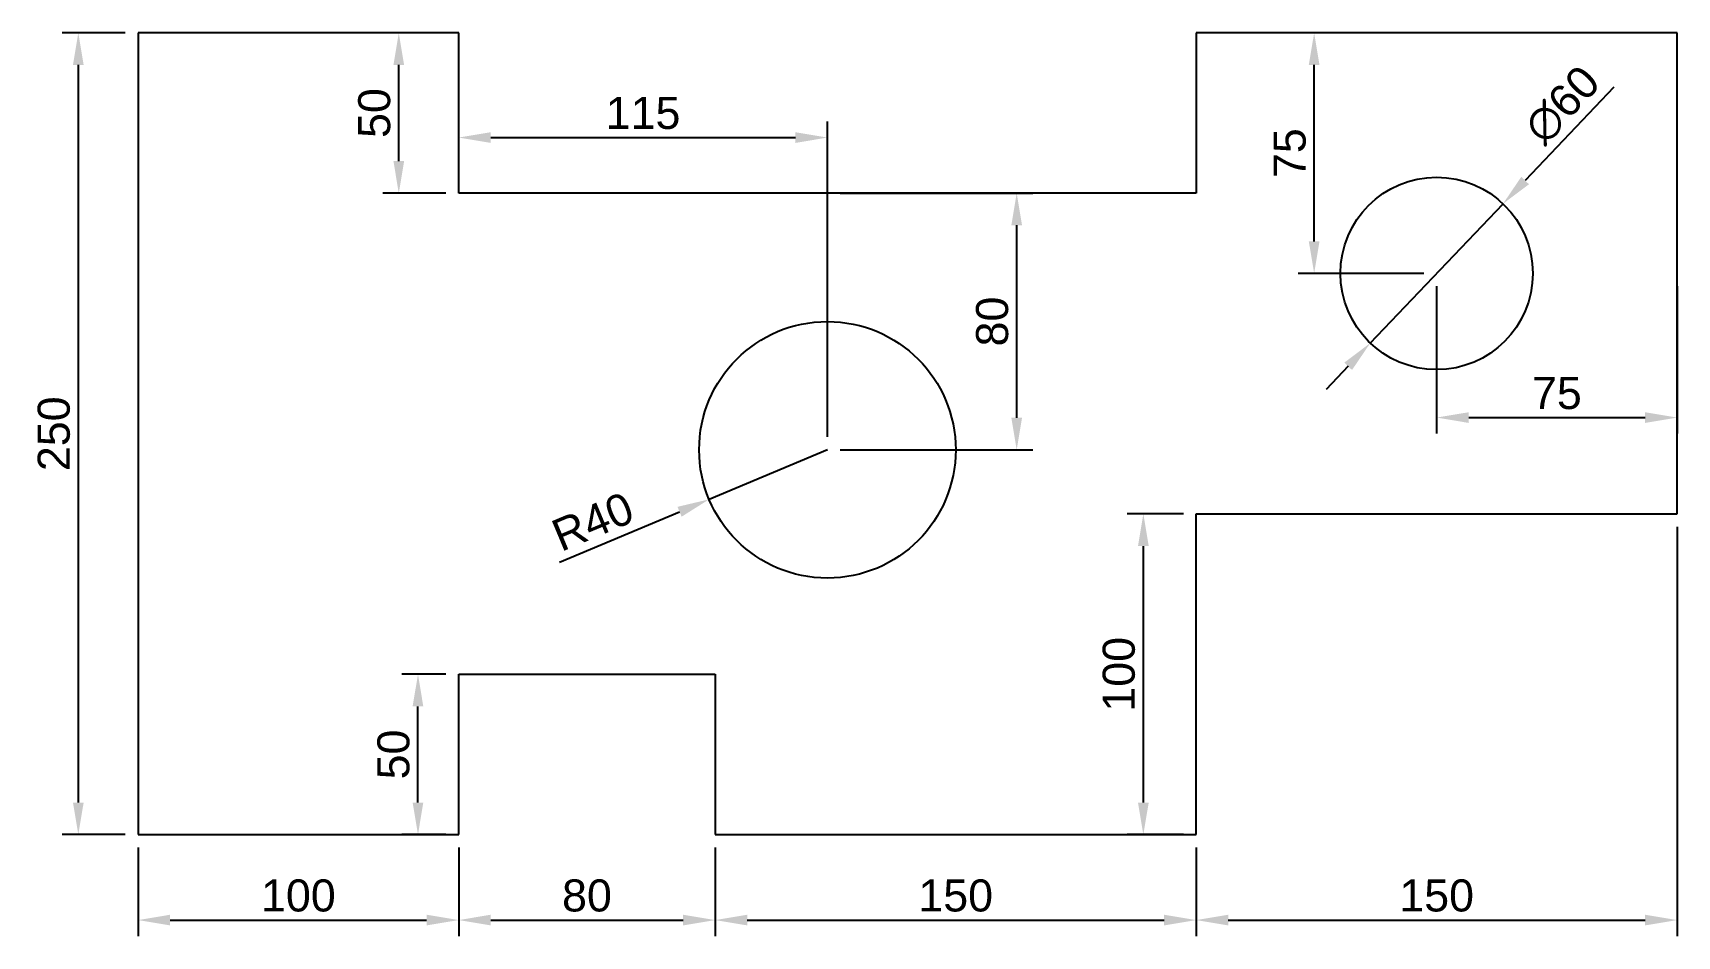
# Model space of a CAD drawing. Header units: millimetres. Extents: x 1842 to 2355, y 989 to 1271.
import ezdxf

# ---------------------------------------------------------------- set-up
doc = ezdxf.new("R2010")
doc.units = ezdxf.units.MM
doc.styles.get("Standard").update_dxf_attribs({"font": 'arial.ttf'})
doc.dimstyles.new('ISO-25', dxfattribs={"dimscale": 4, "dimtxt": 2.5, "dimasz": 2.5, "dimexe": 1.25, "dimexo": 1, "dimtad": 1, "dimtxsty": 'Standard', "dimcen": 2.5, "dimadec": 0, "dimazin": 0, "dimtfac": 1, "dimtmove": 0, "dimatfit": 3, "dimfxl": 1, "dimarcsym": 0})

# ---------------------------------------------------------------- blocks, each defined once
blk = doc.blocks.new('*D1')
at = {"color": 0, "lineweight": -2, "transparency": 16777216}
for p, q in [((1874.95, 1016.71), (1874.95, 989.07)), ((1974.95, 1016.71), (1974.95, 989.07)), ((1884.95, 994.07), (1964.95, 994.07))]:
    blk.add_line(p, q, dxfattribs=at)
at = {"color": 0, "transparency": 16777216}
for points in [[(1884.95, 995.74), (1884.95, 992.41), (1874.95, 994.07)], [(1964.95, 995.74), (1964.95, 992.41), (1974.95, 994.07)]]:
    blk.add_solid(points, dxfattribs=at)
at = {"layer": 'Defpoints', "color": 0, "transparency": 16777216}
for p in [(1874.95, 1020.71), (1974.95, 1020.71), (1974.95, 994.07)]:
    blk.add_point(p, dxfattribs=at)
at = {"color": 0, "transparency": 16777216, "insert": (1924.95, 1001.68), "char_height": 10, "attachment_point": 5}
blk.add_mtext('100', dxfattribs=at)
blk = doc.blocks.new('*D2')
at = {"color": 0, "lineweight": -2, "transparency": 16777216}
for p, q in [((1974.95, 1016.71), (1974.95, 989.07)), ((2054.95, 1016.71), (2054.95, 989.07)), ((1984.95, 994.07), (2044.95, 994.07))]:
    blk.add_line(p, q, dxfattribs=at)
at = {"color": 0, "transparency": 16777216}
for points in [[(1984.95, 995.74), (1984.95, 992.41), (1974.95, 994.07)], [(2044.95, 995.74), (2044.95, 992.41), (2054.95, 994.07)]]:
    blk.add_solid(points, dxfattribs=at)
at = {"layer": 'Defpoints', "color": 0, "transparency": 16777216}
for p in [(1974.95, 1020.71), (2054.95, 1020.71), (2054.95, 994.07)]:
    blk.add_point(p, dxfattribs=at)
at = {"color": 0, "transparency": 16777216, "insert": (2014.95, 1001.68), "char_height": 10, "attachment_point": 5}
blk.add_mtext('80', dxfattribs=at)
blk = doc.blocks.new('*D3')
at = {"color": 0, "lineweight": -2, "transparency": 16777216}
for p, q in [((2054.95, 1016.71), (2054.95, 989.07)), ((2204.95, 1016.71), (2204.95, 989.07)), ((2064.95, 994.07), (2194.95, 994.07))]:
    blk.add_line(p, q, dxfattribs=at)
at = {"color": 0, "transparency": 16777216}
for points in [[(2064.95, 995.74), (2064.95, 992.41), (2054.95, 994.07)], [(2194.95, 995.74), (2194.95, 992.41), (2204.95, 994.07)]]:
    blk.add_solid(points, dxfattribs=at)
at = {"layer": 'Defpoints', "color": 0, "transparency": 16777216}
for p in [(2054.95, 1020.71), (2204.95, 1020.71), (2204.95, 994.07)]:
    blk.add_point(p, dxfattribs=at)
at = {"color": 0, "transparency": 16777216, "insert": (2129.95, 1001.68), "char_height": 10, "attachment_point": 5}
blk.add_mtext('150', dxfattribs=at)
blk = doc.blocks.new('*D4')
at = {"color": 0, "lineweight": -2, "transparency": 16777216}
for p, q in [((2354.95, 1116.71), (2354.95, 989.07)), ((2204.95, 1016.71), (2204.95, 989.07)), ((2214.95, 994.07), (2344.95, 994.07))]:
    blk.add_line(p, q, dxfattribs=at)
at = {"color": 0, "transparency": 16777216}
for points in [[(2214.95, 995.74), (2214.95, 992.41), (2204.95, 994.07)], [(2344.95, 995.74), (2344.95, 992.41), (2354.95, 994.07)]]:
    blk.add_solid(points, dxfattribs=at)
at = {"layer": 'Defpoints', "color": 0, "transparency": 16777216}
for p in [(2354.95, 1120.71), (2204.95, 1020.71), (2354.95, 994.07)]:
    blk.add_point(p, dxfattribs=at)
at = {"color": 0, "transparency": 16777216, "insert": (2279.95, 1001.68), "char_height": 10, "attachment_point": 5}
blk.add_mtext('150', dxfattribs=at)
blk = doc.blocks.new('*D5')
at = {"color": 0, "lineweight": -2, "transparency": 16777216}
for p, q in [((1870.95, 1270.71), (1851.31, 1270.71)), ((1856.31, 1260.71), (1856.31, 1030.71)), ((1870.95, 1020.71), (1851.31, 1020.71))]:
    blk.add_line(p, q, dxfattribs=at)
at = {"color": 0, "transparency": 16777216}
for points in [[(1854.65, 1260.71), (1857.98, 1260.71), (1856.31, 1270.71)], [(1854.65, 1030.71), (1857.98, 1030.71), (1856.31, 1020.71)]]:
    blk.add_solid(points, dxfattribs=at)
at = {"layer": 'Defpoints', "color": 0, "transparency": 16777216}
for p in [(1874.95, 1270.71), (1856.31, 1020.71), (1874.95, 1020.71)]:
    blk.add_point(p, dxfattribs=at)
at = {"color": 0, "transparency": 16777216, "insert": (1848.71, 1145.71), "char_height": 10, "attachment_point": 5, "rotation": 90}
blk.add_mtext('250', dxfattribs=at)
blk = doc.blocks.new('*D6')
at = {"color": 0, "lineweight": -2, "transparency": 16777216}
for p, q in [((1970.95, 1070.71), (1957.25, 1070.71)), ((1962.25, 1030.71), (1962.25, 1060.71)), ((1970.95, 1020.71), (1957.25, 1020.71))]:
    blk.add_line(p, q, dxfattribs=at)
at = {"color": 0, "transparency": 16777216}
for points in [[(1960.58, 1060.71), (1963.91, 1060.71), (1962.25, 1070.71)], [(1960.58, 1030.71), (1963.91, 1030.71), (1962.25, 1020.71)]]:
    blk.add_solid(points, dxfattribs=at)
at = {"layer": 'Defpoints', "color": 0, "transparency": 16777216}
for p in [(1962.25, 1070.71), (1974.95, 1070.71), (1974.95, 1020.71)]:
    blk.add_point(p, dxfattribs=at)
at = {"color": 0, "transparency": 16777216, "insert": (1954.64, 1045.71), "char_height": 10, "attachment_point": 5, "rotation": 90}
blk.add_mtext('50', dxfattribs=at)
blk = doc.blocks.new('*D7')
at = {"color": 0, "lineweight": -2, "transparency": 16777216}
for p, q in [((2200.95, 1120.71), (2183.48, 1120.71)), ((2188.48, 1030.71), (2188.48, 1110.71)), ((2200.95, 1020.71), (2183.48, 1020.71))]:
    blk.add_line(p, q, dxfattribs=at)
at = {"color": 0, "transparency": 16777216}
for points in [[(2186.81, 1110.71), (2190.15, 1110.71), (2188.48, 1120.71)], [(2186.81, 1030.71), (2190.15, 1030.71), (2188.48, 1020.71)]]:
    blk.add_solid(points, dxfattribs=at)
at = {"layer": 'Defpoints', "color": 0, "transparency": 16777216}
for p in [(2188.48, 1120.71), (2204.95, 1120.71), (2204.95, 1020.71)]:
    blk.add_point(p, dxfattribs=at)
at = {"color": 0, "transparency": 16777216, "insert": (2180.87, 1070.71), "char_height": 10, "attachment_point": 5, "rotation": 90}
blk.add_mtext('100', dxfattribs=at)
blk = doc.blocks.new('*D9')
at = {"color": 0, "lineweight": -2, "transparency": 16777216}
for p, q in [((1974.95, 1224.71), (1974.95, 1243.07)), ((2089.95, 1144.71), (2089.95, 1243.07)), ((1984.95, 1238.07), (2079.95, 1238.07))]:
    blk.add_line(p, q, dxfattribs=at)
at = {"color": 0, "transparency": 16777216}
for points in [[(1984.95, 1239.74), (1984.95, 1236.4), (1974.95, 1238.07)], [(2079.95, 1239.74), (2079.95, 1236.4), (2089.95, 1238.07)]]:
    blk.add_solid(points, dxfattribs=at)
at = {"layer": 'Defpoints', "color": 0, "transparency": 16777216}
for p in [(2089.95, 1238.07), (1974.95, 1220.71), (2089.95, 1140.71)]:
    blk.add_point(p, dxfattribs=at)
at = {"color": 0, "transparency": 16777216, "insert": (2032.45, 1245.68), "char_height": 10, "attachment_point": 5}
blk.add_mtext('115', dxfattribs=at)
blk = doc.blocks.new('*D10')
at = {"color": 0, "lineweight": -2, "transparency": 16777216}
for p, q in [((2093.95, 1220.71), (2153.98, 1220.71)), ((2148.98, 1150.71), (2148.98, 1210.71)), ((2093.95, 1140.71), (2153.98, 1140.71))]:
    blk.add_line(p, q, dxfattribs=at)
at = {"color": 0, "transparency": 16777216}
for points in [[(2147.31, 1210.71), (2150.65, 1210.71), (2148.98, 1220.71)], [(2147.31, 1150.71), (2150.65, 1150.71), (2148.98, 1140.71)]]:
    blk.add_solid(points, dxfattribs=at)
at = {"layer": 'Defpoints', "color": 0, "transparency": 16777216}
for p in [(2089.95, 1220.71), (2148.98, 1220.71), (2089.95, 1140.71)]:
    blk.add_point(p, dxfattribs=at)
at = {"color": 0, "transparency": 16777216, "insert": (2141.37, 1180.71), "char_height": 10, "attachment_point": 5, "rotation": 90}
blk.add_mtext('80', dxfattribs=at)
blk = doc.blocks.new('*D11')
at = {"color": 0, "lineweight": -2, "transparency": 16777216}
for p, q in [((2089.95, 1140.71), (2053.05, 1125.26)), ((2006.39, 1105.71), (2043.83, 1121.39))]:
    blk.add_line(p, q, dxfattribs=at)
at = {"color": 0, "transparency": 16777216}
blk.add_solid([(2043.19, 1122.93), (2044.47, 1119.85), (2053.05, 1125.26)], dxfattribs=at)
at = {"layer": 'Defpoints', "color": 0, "transparency": 16777216}
for p in [(2089.95, 1140.71), (2053.05, 1125.26)]:
    blk.add_point(p, dxfattribs=at)
at = {"color": 0, "transparency": 16777216, "insert": (2016.76, 1118.3), "char_height": 10, "attachment_point": 5, "rotation": 22.725}
blk.add_mtext('R40', dxfattribs=at)
blk = doc.blocks.new('*D12')
at = {"color": 0, "lineweight": -2, "transparency": 16777216}
for p, q in [((2275.95, 1270.71), (2236.75, 1270.71)), ((2241.75, 1205.71), (2241.75, 1260.71)), ((2275.95, 1195.71), (2236.75, 1195.71))]:
    blk.add_line(p, q, dxfattribs=at)
at = {"color": 0, "transparency": 16777216}
for points in [[(2240.08, 1260.71), (2243.41, 1260.71), (2241.75, 1270.71)], [(2240.08, 1205.71), (2243.41, 1205.71), (2241.75, 1195.71)]]:
    blk.add_solid(points, dxfattribs=at)
at = {"layer": 'Defpoints', "color": 0, "transparency": 16777216}
for p in [(2241.75, 1270.71), (2279.95, 1270.71), (2279.95, 1195.71)]:
    blk.add_point(p, dxfattribs=at)
at = {"color": 0, "transparency": 16777216, "insert": (2234.16, 1233.21), "char_height": 10, "attachment_point": 5, "rotation": 90}
blk.add_mtext('75', dxfattribs=at)
blk = doc.blocks.new('*D13')
at = {"color": 0, "lineweight": -2, "transparency": 16777216}
for p, q in [((1970.95, 1270.71), (1951.26, 1270.71)), ((1956.26, 1230.71), (1956.26, 1260.71)), ((1970.95, 1220.71), (1951.26, 1220.71))]:
    blk.add_line(p, q, dxfattribs=at)
at = {"color": 0, "transparency": 16777216}
for points in [[(1954.6, 1260.71), (1957.93, 1260.71), (1956.26, 1270.71)], [(1954.6, 1230.71), (1957.93, 1230.71), (1956.26, 1220.71)]]:
    blk.add_solid(points, dxfattribs=at)
at = {"layer": 'Defpoints', "color": 0, "transparency": 16777216}
for p in [(1956.26, 1270.71), (1974.95, 1270.71), (1974.95, 1220.71)]:
    blk.add_point(p, dxfattribs=at)
at = {"color": 0, "transparency": 16777216, "insert": (1948.66, 1245.71), "char_height": 10, "attachment_point": 5, "rotation": 90}
blk.add_mtext('50', dxfattribs=at)
blk = doc.blocks.new('*D14')
at = {"color": 0, "lineweight": -2, "transparency": 16777216}
for p, q in [((2279.95, 1191.71), (2279.95, 1145.76)), ((2354.95, 1191.71), (2354.95, 1145.76)), ((2289.95, 1150.76), (2344.95, 1150.76))]:
    blk.add_line(p, q, dxfattribs=at)
at = {"color": 0, "transparency": 16777216}
for points in [[(2289.95, 1152.42), (2289.95, 1149.09), (2279.95, 1150.76)], [(2344.95, 1152.42), (2344.95, 1149.09), (2354.95, 1150.76)]]:
    blk.add_solid(points, dxfattribs=at)
at = {"layer": 'Defpoints', "color": 0, "transparency": 16777216}
for p in [(2279.95, 1195.71), (2354.95, 1195.71), (2354.95, 1150.76)]:
    blk.add_point(p, dxfattribs=at)
at = {"color": 0, "transparency": 16777216, "insert": (2317.45, 1158.34), "char_height": 10, "attachment_point": 5}
blk.add_mtext('75', dxfattribs=at)
blk = doc.blocks.new('*D15')
at = {"color": 0, "lineweight": -2, "transparency": 16777216}
for p, q in [((2335.26, 1253.74), (2307.54, 1224.66)), ((2259.25, 1173.99), (2300.65, 1217.42)), ((2252.35, 1166.75), (2245.45, 1159.51))]:
    blk.add_line(p, q, dxfattribs=at)
at = {"color": 0, "transparency": 16777216}
for points in [[(2306.34, 1225.81), (2308.75, 1223.51), (2300.65, 1217.42)], [(2251.15, 1167.9), (2253.56, 1165.6), (2259.25, 1173.99)]]:
    blk.add_solid(points, dxfattribs=at)
at = {"layer": 'Defpoints', "color": 0, "transparency": 16777216}
for p in [(2300.65, 1217.42), (2259.25, 1173.99)]:
    blk.add_point(p, dxfattribs=at)
at = {"color": 0, "transparency": 16777216, "insert": (2319.14, 1248.26), "char_height": 10, "attachment_point": 5, "rotation": 46.3785}
blk.add_mtext('∅60', dxfattribs=at)

msp = doc.modelspace()

# ---------------------------------------------------------------- linework, layer by layer
for p, q in [((1974.948, 1270.708), (1874.948, 1270.708)), ((1874.948, 1270.708), (1874.948, 1020.708)), ((1974.948, 1220.708), (1974.948, 1270.708)), ((2354.948, 1270.708), (2204.948, 1270.708)), ((2204.948, 1270.708), (2204.948, 1220.708)), ((2354.948, 1120.708), (2354.948, 1270.708)), ((2204.948, 1220.708), (1974.948, 1220.708)), ((2204.948, 1020.708), (2204.948, 1120.708)), ((2204.948, 1120.708), (2354.948, 1120.708)), ((1974.948, 1020.708), (1974.948, 1070.708)), ((1974.948, 1070.708), (2054.948, 1070.708)), ((2054.948, 1070.708), (2054.948, 1020.708)), ((1874.948, 1020.708), (1974.948, 1020.708)), ((2054.948, 1020.708), (2204.948, 1020.708))]:
    msp.add_line(p, q)
for centre, radius in [((2279.948, 1195.708), 30), ((2089.948, 1140.708), 40)]:
    msp.add_circle(centre, radius)

# ---------------------------------------------------------------- dimensions: what is measured, and where the dimension line sits
for base, p1, p2, picture, middle in [((1856.313, 1020.708), (1874.948, 1270.708), (1874.948, 1020.708), '*D5', (1848.708, 1145.708)), ((1956.262, 1270.708), (1974.948, 1220.708), (1974.948, 1270.708), '*D13', (1948.657, 1245.708)), ((2241.746, 1270.708), (2279.948, 1195.708), (2279.948, 1270.708), '*D12', (2234.16, 1233.208)), ((2148.978, 1220.708), (2089.948, 1140.708), (2089.948, 1220.708), '*D10', (2141.373, 1180.708)), ((2188.479, 1120.708), (2204.948, 1020.708), (2204.948, 1120.708), '*D7', (2180.874, 1070.708)), ((1962.247, 1070.708), (1974.948, 1020.708), (1974.948, 1070.708), '*D6', (1954.642, 1045.708))]:
    dim = msp.add_linear_dim(base=base, p1=p1, p2=p2, angle=90, dimstyle='ISO-25')
    dim.commit()
    dim.dimension.update_dxf_attribs({"geometry": picture, "text_midpoint": middle})
dim = msp.add_diameter_dim_2p(p1=(2259.252, 1173.99), p2=(2300.645, 1217.425), dimstyle='ISO-25')
dim.commit()
dim.dimension.update_dxf_attribs({"geometry": '*D15', "text_midpoint": (2324.85, 1242.824)})
for base, p1, p2, picture, middle in [((2089.948, 1238.07), (1974.948, 1220.708), (2089.948, 1140.708), '*D9', (2032.448, 1245.676)), ((2354.948, 1150.757), (2279.948, 1195.708), (2354.948, 1195.708), '*D14', (2317.448, 1158.343)), ((1974.948, 994.073), (1874.948, 1020.708), (1974.948, 1020.708), '*D1', (1924.948, 1001.679))]:
    dim = msp.add_linear_dim(base=base, p1=p1, p2=p2, dimstyle='ISO-25')
    dim.commit()
    dim.dimension.update_dxf_attribs({"geometry": picture, "text_midpoint": middle})
dim = msp.add_radius_dim(center=(2089.948, 1140.708), mpoint=(2053.054, 1125.255), dimstyle='ISO-25')
dim.commit()
dim.dimension.update_dxf_attribs({"geometry": '*D11', "text_midpoint": (2019.703, 1111.287), "dimtype": 164})
for base, p1, p2, picture, middle in [((2354.948, 994.073), (2204.948, 1020.708), (2354.948, 1120.708), '*D4', (2279.948, 1001.679)), ((2054.948, 994.073), (1974.948, 1020.708), (2054.948, 1020.708), '*D2', (2014.948, 1001.679)), ((2204.948, 994.073), (2054.948, 1020.708), (2204.948, 1020.708), '*D3', (2129.948, 1001.679))]:
    dim = msp.add_linear_dim(base=base, p1=p1, p2=p2, dimstyle='ISO-25', override={"dimtmove": 1})
    dim.commit()
    dim.dimension.update_dxf_attribs({"geometry": picture, "text_midpoint": middle})

doc.saveas('drawing.dxf')
